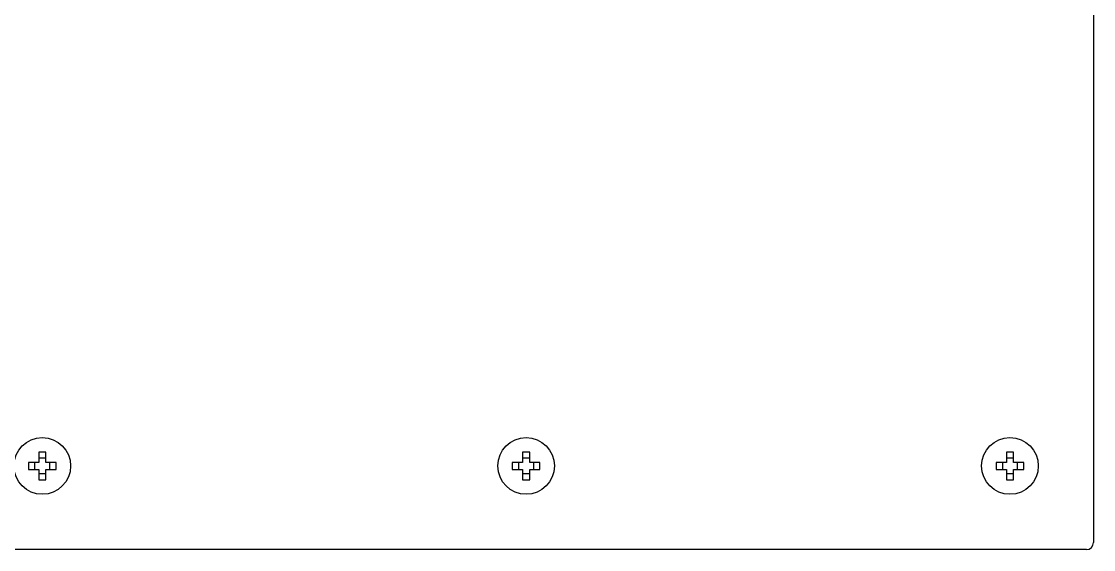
# Model space of a CAD drawing. Header units: millimetres. Extents: x -60 to 7633, y -2614 to 2146.
# Drawn here: x 2438 to 2589.4, y -2485.5 to -2410.9 of the extents above; entities that cross this region are included whole.
import ezdxf

# ---------------------------------------------------------------- set-up
doc = ezdxf.new("R2010")
doc.units = ezdxf.units.MM
doc.layers.get('0').update_dxf_attribs({"color": 250})

msp = doc.modelspace()

# ---------------------------------------------------------------- linework, layer by layer
at = {"linetype": 'Continuous'}
for p, q in [((2589.43, -2257.89), (2589.43, -2484.49)), ((2441.47, -2471.73), (2440.47, -2471.73)), ((2440.47, -2471.73), (2440.47, -2473.18)), ((2441.47, -2473.18), (2441.47, -2471.73)), ((2509.8, -2471.73), (2508.8, -2471.73)), ((2508.8, -2471.73), (2508.8, -2473.18)), ((2509.8, -2473.18), (2509.8, -2471.73)), ((2578.13, -2471.73), (2577.13, -2471.73)), ((2577.13, -2471.73), (2577.13, -2473.18)), ((2578.13, -2473.18), (2578.13, -2471.73)), ((2440.47, -2473.18), (2439.02, -2473.18)), ((2439.02, -2473.18), (2439.02, -2474.18)), ((2439.89, -2473.18), (2439.89, -2474.18)), ((2441.47, -2472.6), (2440.47, -2472.6)), ((2442.92, -2473.18), (2441.47, -2473.18)), ((2442.04, -2474.18), (2442.04, -2473.18)), ((2442.92, -2474.18), (2442.92, -2473.18)), ((2508.8, -2473.18), (2507.35, -2473.18)), ((2507.35, -2473.18), (2507.35, -2474.18)), ((2508.22, -2473.18), (2508.22, -2474.18)), ((2509.8, -2472.6), (2508.8, -2472.6)), ((2511.25, -2473.18), (2509.8, -2473.18)), ((2510.38, -2474.18), (2510.38, -2473.18)), ((2511.25, -2474.18), (2511.25, -2473.18)), ((2577.13, -2473.18), (2575.68, -2473.18)), ((2575.68, -2473.18), (2575.68, -2474.18)), ((2576.56, -2473.18), (2576.56, -2474.18)), ((2578.13, -2472.6), (2577.13, -2472.6)), ((2579.58, -2473.18), (2578.13, -2473.18)), ((2578.71, -2474.18), (2578.71, -2473.18)), ((2579.58, -2474.18), (2579.58, -2473.18)), ((2439.02, -2474.18), (2440.47, -2474.18)), ((2440.47, -2474.18), (2440.47, -2475.63)), ((2440.47, -2474.76), (2441.47, -2474.76)), ((2441.47, -2475.63), (2441.47, -2474.18)), ((2441.47, -2474.18), (2442.92, -2474.18)), ((2507.35, -2474.18), (2508.8, -2474.18)), ((2508.8, -2474.18), (2508.8, -2475.63)), ((2508.8, -2474.76), (2509.8, -2474.76)), ((2509.8, -2475.63), (2509.8, -2474.18)), ((2509.8, -2474.18), (2511.25, -2474.18)), ((2575.68, -2474.18), (2577.13, -2474.18)), ((2577.13, -2474.18), (2577.13, -2475.63)), ((2577.13, -2474.76), (2578.13, -2474.76)), ((2578.13, -2475.63), (2578.13, -2474.18)), ((2578.13, -2474.18), (2579.58, -2474.18)), ((2440.47, -2475.63), (2441.47, -2475.63)), ((2508.8, -2475.63), (2509.8, -2475.63)), ((2577.13, -2475.63), (2578.13, -2475.63)), ((2588.43, -2485.49), (2361.83, -2485.49))]:
    msp.add_line(p, q, dxfattribs=at)
for centre in [(2440.97, -2473.68), (2509.3, -2473.68), (2577.63, -2473.68)]:
    msp.add_circle(centre, 4, dxfattribs=at)
msp.add_arc((2588.43, -2484.49), 1, 270, 0, dxfattribs=at)

doc.saveas('drawing.dxf')
